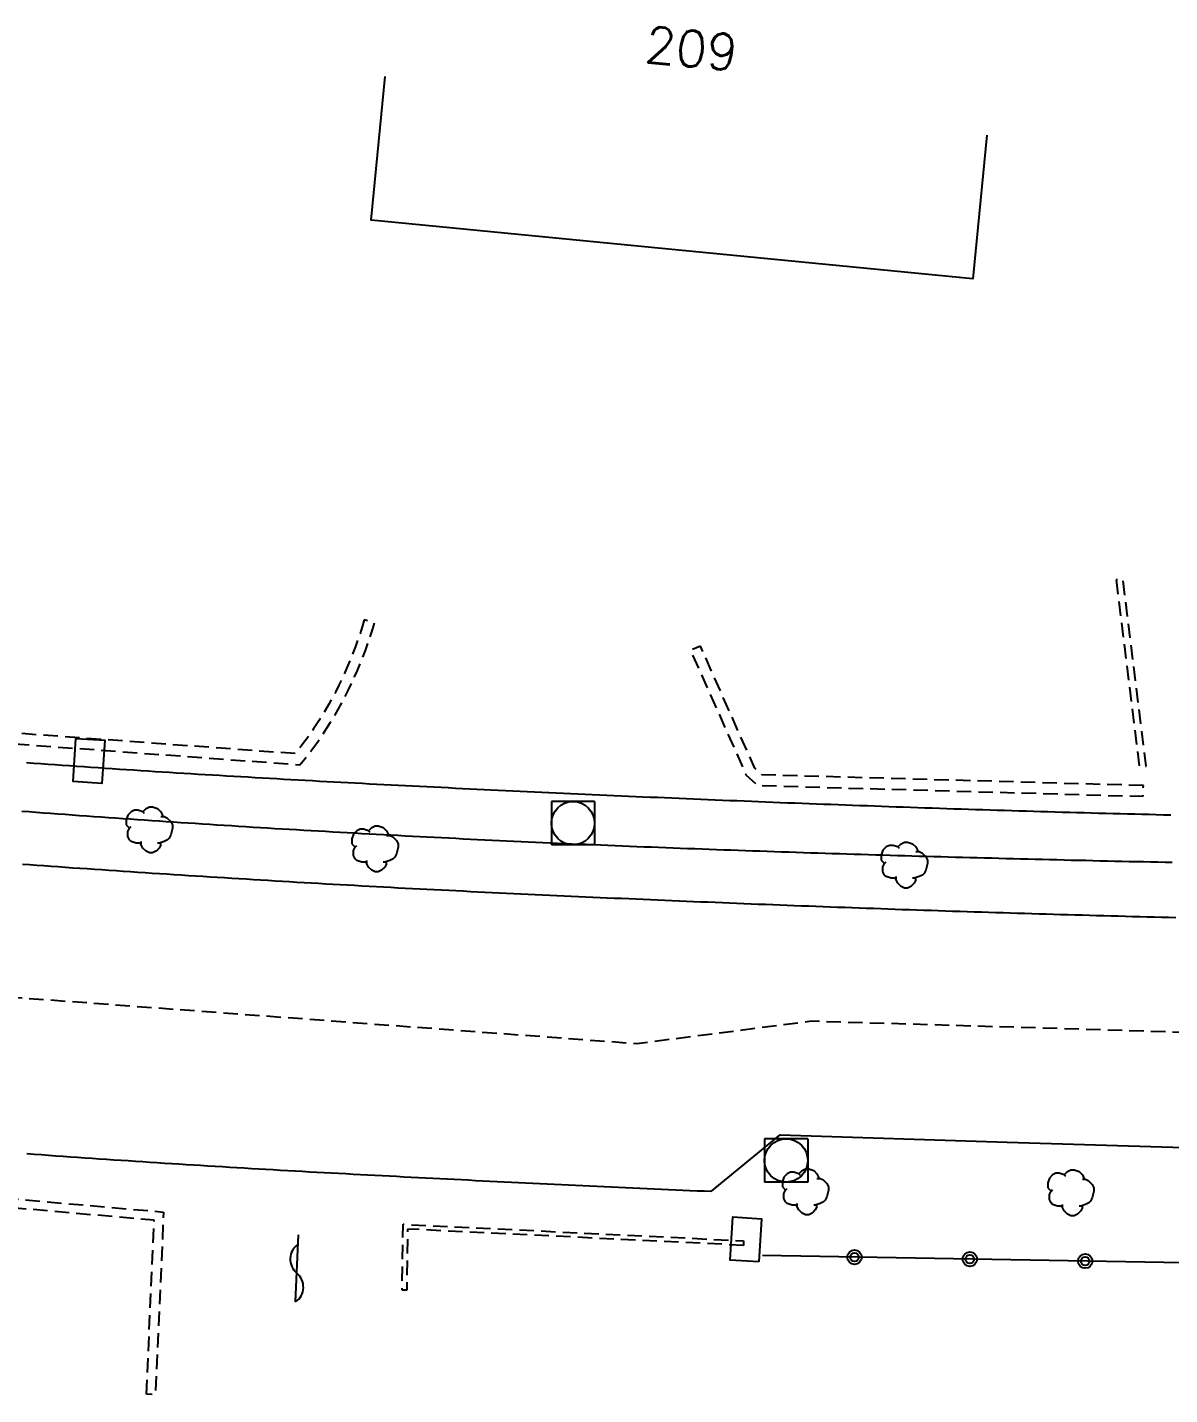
# Model space of a CAD drawing. Header units: millimetres. Extents: x 151000 to 151992, y 152687 to 153000.
# Drawn here: x 151606.61 to 151646.21, y 152843.99 to 152891.4 of the extents above; entities that cross this region are included whole.
import ezdxf
from ezdxf.enums import TextEntityAlignment as Align

# ---------------------------------------------------------------- set-up
doc = ezdxf.new("R2010")
doc.units = ezdxf.units.MM
doc.linetypes.add('DASHED', pattern=[0.75, 0.5, -0.25])
doc.layers.get('0').update_dxf_attribs({"linetype": 'CONTINUOUS'})
for name, color, linetype in [('W0001', 6, 'DASHED'), ('W0008', 7, 'CONTINUOUS'), ('W0100', 7, 'CONTINUOUS'), ('W0112', 1, 'DASHED'), ('W0300', 7, 'CONTINUOUS'), ('W0310', 3, 'CONTINUOUS'), ('W0322', 7, 'CONTINUOUS'), ('W0420', 7, 'CONTINUOUS'), ('W0991', 7, 'CONTINUOUS'), ('W1471', 7, 'CONTINUOUS')]:
    doc.layers.add(name, color=color, linetype=linetype)
doc.styles.get("Standard").update_dxf_attribs({"font": 'romans.shx', "width": 0.85})

# ---------------------------------------------------------------- blocks, each defined once
blk = doc.blocks.new('t310o')
at = {"color": 0, "linetype": 'Continuous'}
for centre, start, end in [((-0.5, 0.375), 216.8699, 323.1304), ((0.5, -0.375), 36.8699, 143.1303)]:
    blk.add_arc(centre, 0.625, start, end, dxfattribs=at)
blk = doc.blocks.new('t322o')
at = {"color": 0, "linetype": 'Continuous'}
for radius in [0.25, 0.15]:
    blk.add_circle((0, 0), radius, dxfattribs=at)
blk = doc.blocks.new('T300')
for p, q in [((-0.8, 0.514), (-0.857, 0.343)), ((-0.686, 0.629), (-0.8, 0.514)), ((-0.571, 0.686), (-0.686, 0.629)), ((-0.457, 0.686), (-0.571, 0.686)), ((-0.286, 0.629), (-0.457, 0.686)), ((-0.286, 0.629), (-0.171, 0.743)), ((-0.229, 0.571), (-0.286, 0.629)), ((-0.171, 0.743), (-0.057, 0.8)), ((-0.057, 0.8), (0.057, 0.8)), ((0.057, 0.8), (0.229, 0.743)), ((0.229, 0.743), (0.343, 0.629)), ((0.343, 0.629), (0.4, 0.514)), ((0.4, 0.514), (0.4, 0.457)), ((-0.857, 0.343), (-0.857, 0.171)), ((-0.857, 0.171), (-0.743, 0.057)), ((-0.8, -0.057), (-0.743, 0.057)), ((-0.743, 0.057), (-0.686, 0.114)), ((0.457, 0.457), (0.343, 0.457)), ((0.571, 0.4), (0.457, 0.457)), ((0.571, 0.4), (0.686, 0.286)), ((0.686, 0.286), (0.743, 0.171)), ((0.743, 0.057), (0.686, -0.171)), ((0.743, 0.171), (0.743, 0.057)), ((-0.8, -0.171), (-0.8, -0.057)), ((-0.8, -0.229), (-0.8, -0.171)), ((-0.743, -0.343), (-0.8, -0.229)), ((-0.686, -0.4), (-0.743, -0.343)), ((-0.514, -0.457), (-0.686, -0.4)), ((-0.4, -0.457), (-0.514, -0.457)), ((-0.4, -0.457), (-0.343, -0.457)), ((-0.343, -0.457), (-0.343, -0.4)), ((-0.343, -0.514), (-0.343, -0.457)), ((0.286, -0.457), (0.229, -0.457)), ((0.457, -0.4), (0.286, -0.457)), ((0.343, -0.514), (0.343, -0.457)), ((0.571, -0.343), (0.457, -0.4)), ((0.629, -0.286), (0.571, -0.343)), ((0.686, -0.171), (0.629, -0.286)), ((-0.286, -0.629), (-0.343, -0.514)), ((-0.171, -0.743), (-0.286, -0.629)), ((-0.057, -0.8), (-0.171, -0.743)), ((0.057, -0.8), (-0.057, -0.8)), ((0.171, -0.743), (0.057, -0.8)), ((0.229, -0.686), (0.171, -0.743)), ((0.286, -0.629), (0.229, -0.686)), ((0.343, -0.514), (0.286, -0.629))]:
    blk.add_line(p, q)
blk = doc.blocks.new('T420')
for p, q in [((0.75, 0.75), (-0.75, 0.75)), ((-0.75, 0.75), (-0.75, -0.75)), ((0.75, 0.75), (0.75, -0.75)), ((0.75, -0.75), (-0.75, -0.75))]:
    blk.add_line(p, q)
blk.add_ellipse((0, 0), major_axis=(-0.53, 0.53), ratio=1, start_param=3.926991, end_param=10.210176)
blk = doc.blocks.new('T1471')
at = {"color": 0, "linetype": 'Continuous', "flags": 128}
blk.add_lwpolyline([(-0.75, -0.5), (-0.75, 0.5), (0.75, 0.5), (0.75, -0.5), (-0.75, -0.5)], dxfattribs=at)

msp = doc.modelspace()

# ---------------------------------------------------------------- linework, layer by layer
at = {"layer": 'W0001', "flags": 128}
msp.add_lwpolyline([(151454.035, 152880.544), (151467.064, 152878.837), (151490.072, 152874.831), (151519.432, 152869.77), (151540.37, 152866.234), (151563.44, 152862.669), (151577.298, 152860.991), (151581.342, 152859.613), (151627.738, 152856.166), (151633.794, 152856.948), (151651.351, 152856.423), (151658.487, 152855.371), (151682.205, 152855.675), (151701.708, 152856.42), (151722.424, 152857.558), (151741.837, 152858.637), (151757.927, 152859.534), (151774.17, 152860.446)], dxfattribs=at)
at = {"layer": 'W0008', "flags": 128}
for points in [[(151646.247, 152864.082), (151645.997, 152864.088), (151645.748, 152864.095), (151645.498, 152864.101), (151645.249, 152864.107), (151644.999, 152864.114), (151644.75, 152864.12), (151644.5, 152864.127), (151644.249, 152864.133), (151643.998, 152864.14), (151643.747, 152864.147), (151643.497, 152864.153), (151643.246, 152864.16), (151642.995, 152864.167), (151642.744, 152864.174), (151642.493, 152864.181), (151642.242, 152864.189), (151641.992, 152864.196), (151641.741, 152864.203), (151641.49, 152864.211), (151641.239, 152864.218), (151640.988, 152864.226), (151640.737, 152864.234), (151640.487, 152864.241), (151640.236, 152864.249), (151639.985, 152864.257), (151639.734, 152864.265), (151639.483, 152864.273), (151639.233, 152864.281), (151638.982, 152864.289), (151638.731, 152864.297), (151638.48, 152864.306), (151638.229, 152864.314), (151637.979, 152864.323), (151637.728, 152864.331), (151637.477, 152864.34), (151637.226, 152864.348), (151636.976, 152864.357), (151636.725, 152864.366), (151636.474, 152864.375), (151636.223, 152864.384), (151635.972, 152864.392), (151635.722, 152864.402), (151635.471, 152864.411), (151635.22, 152864.42), (151634.969, 152864.429), (151634.719, 152864.438), (151634.468, 152864.448), (151634.217, 152864.457), (151633.966, 152864.467), (151633.716, 152864.476), (151633.465, 152864.486), (151633.214, 152864.496), (151632.963, 152864.505), (151632.713, 152864.515), (151632.462, 152864.525), (151632.211, 152864.535), (151631.961, 152864.545), (151631.71, 152864.555), (151631.459, 152864.565), (151631.208, 152864.575), (151630.958, 152864.586), (151630.707, 152864.596), (151630.456, 152864.606), (151630.205, 152864.617), (151629.955, 152864.627), (151629.704, 152864.638), (151629.453, 152864.648), (151629.203, 152864.659), (151628.952, 152864.669), (151628.701, 152864.68), (151628.451, 152864.691), (151628.2, 152864.702), (151627.949, 152864.713), (151627.698, 152864.724), (151627.448, 152864.735), (151627.197, 152864.746), (151626.946, 152864.757), (151626.696, 152864.768), (151626.445, 152864.779), (151626.194, 152864.791), (151625.944, 152864.802), (151625.693, 152864.813), (151625.442, 152864.825), (151625.192, 152864.836), (151624.941, 152864.848), (151624.69, 152864.86), (151624.44, 152864.871), (151624.189, 152864.883), (151623.938, 152864.895), (151623.688, 152864.906), (151623.437, 152864.918), (151623.186, 152864.93), (151622.936, 152864.942), (151622.688, 152864.954), (151622.44, 152864.966), (151622.192, 152864.978), (151621.944, 152864.99), (151621.696, 152865.002), (151621.448, 152865.014), (151621.2, 152865.026), (151620.952, 152865.038), (151620.705, 152865.051), (151620.457, 152865.063), (151620.209, 152865.075), (151619.961, 152865.088), (151619.713, 152865.1), (151619.465, 152865.113), (151619.217, 152865.126), (151618.969, 152865.138), (151618.721, 152865.151), (151618.474, 152865.164), (151618.226, 152865.177), (151617.978, 152865.19), (151617.73, 152865.203), (151617.482, 152865.216), (151617.234, 152865.23), (151616.987, 152865.243), (151616.739, 152865.256), (151616.491, 152865.27), (151616.243, 152865.284), (151615.995, 152865.297), (151615.747, 152865.311), (151615.5, 152865.325), (151615.252, 152865.339), (151615.004, 152865.353), (151614.756, 152865.367), (151614.508, 152865.381), (151614.261, 152865.396), (151614.013, 152865.41), (151613.765, 152865.425), (151613.517, 152865.439), (151613.27, 152865.454), (151613.022, 152865.469), (151612.774, 152865.484), (151612.526, 152865.499), (151612.279, 152865.514), (151612.031, 152865.529), (151611.783, 152865.544), (151611.535, 152865.56), (151611.288, 152865.576), (151611.04, 152865.591), (151610.792, 152865.607), (151610.545, 152865.623), (151610.297, 152865.639), (151610.049, 152865.655), (151609.802, 152865.672), (151609.554, 152865.688), (151609.306, 152865.705), (151609.059, 152865.721), (151608.811, 152865.738), (151608.563, 152865.755), (151608.316, 152865.772), (151608.068, 152865.789), (151607.82, 152865.807), (151607.573, 152865.824), (151607.325, 152865.842), (151607.077, 152865.859), (151606.828, 152865.877), (151606.579, 152865.895)], [(151646.301, 152862.438), (151646.051, 152862.444), (151645.801, 152862.449), (151645.552, 152862.454), (151645.302, 152862.46), (151645.053, 152862.465), (151644.803, 152862.471), (151644.553, 152862.477), (151644.304, 152862.482), (151644.054, 152862.488), (151643.803, 152862.494), (151643.552, 152862.5), (151643.301, 152862.506), (151643.05, 152862.511), (151642.799, 152862.517), (151642.548, 152862.523), (151642.297, 152862.53), (151642.046, 152862.536), (151641.795, 152862.542), (151641.544, 152862.548), (151641.293, 152862.554), (151641.042, 152862.561), (151640.791, 152862.567), (151640.54, 152862.574), (151640.289, 152862.58), (151640.038, 152862.587), (151639.787, 152862.593), (151639.536, 152862.6), (151639.284, 152862.607), (151639.033, 152862.614), (151638.782, 152862.62), (151638.531, 152862.627), (151638.28, 152862.634), (151638.029, 152862.641), (151637.778, 152862.648), (151637.527, 152862.656), (151637.276, 152862.663), (151637.025, 152862.67), (151636.774, 152862.677), (151636.523, 152862.685), (151636.272, 152862.692), (151636.021, 152862.7), (151635.77, 152862.707), (151635.519, 152862.715), (151635.268, 152862.723), (151635.017, 152862.731), (151634.766, 152862.739), (151634.515, 152862.746), (151634.264, 152862.754), (151634.013, 152862.763), (151633.762, 152862.771), (151633.511, 152862.779), (151633.26, 152862.787), (151633.01, 152862.796), (151632.759, 152862.804), (151632.508, 152862.813), (151632.257, 152862.821), (151632.006, 152862.83), (151631.755, 152862.839), (151631.504, 152862.847), (151631.253, 152862.856), (151631.002, 152862.865), (151630.751, 152862.874), (151630.5, 152862.883), (151630.249, 152862.893), (151629.998, 152862.902), (151629.747, 152862.911), (151629.496, 152862.921), (151629.245, 152862.93), (151628.994, 152862.94), (151628.743, 152862.949), (151628.492, 152862.959), (151628.242, 152862.969), (151627.991, 152862.979), (151627.74, 152862.989), (151627.489, 152862.999), (151627.238, 152863.009), (151626.987, 152863.02), (151626.736, 152863.03), (151626.485, 152863.041), (151626.234, 152863.051), (151625.983, 152863.062), (151625.732, 152863.072), (151625.482, 152863.083), (151625.231, 152863.094), (151624.98, 152863.105), (151624.729, 152863.116), (151624.478, 152863.127), (151624.227, 152863.139), (151623.976, 152863.15), (151623.725, 152863.162), (151623.475, 152863.173), (151623.224, 152863.185), (151622.973, 152863.197), (151622.722, 152863.208), (151622.47, 152863.22), (151622.219, 152863.233), (151621.968, 152863.245), (151621.717, 152863.257), (151621.466, 152863.27), (151621.215, 152863.282), (151620.964, 152863.295), (151620.712, 152863.307), (151620.461, 152863.32), (151620.21, 152863.333), (151619.959, 152863.346), (151619.708, 152863.359), (151619.457, 152863.373), (151619.206, 152863.386), (151618.955, 152863.4), (151618.704, 152863.413), (151618.453, 152863.427), (151618.202, 152863.441), (151617.95, 152863.455), (151617.699, 152863.469), (151617.448, 152863.483), (151617.197, 152863.497), (151616.946, 152863.512), (151616.695, 152863.526), (151616.444, 152863.541), (151616.193, 152863.555), (151615.942, 152863.57), (151615.691, 152863.585), (151615.44, 152863.6), (151615.189, 152863.615), (151614.938, 152863.63), (151614.687, 152863.646), (151614.436, 152863.661), (151614.185, 152863.677), (151613.934, 152863.693), (151613.684, 152863.708), (151613.433, 152863.724), (151613.182, 152863.74), (151612.931, 152863.756), (151612.68, 152863.773), (151612.429, 152863.789), (151612.178, 152863.805), (151611.927, 152863.822), (151611.676, 152863.839), (151611.425, 152863.855), (151611.174, 152863.872), (151610.924, 152863.889), (151610.673, 152863.907), (151610.422, 152863.924), (151610.171, 152863.941), (151609.92, 152863.959), (151609.669, 152863.976), (151609.419, 152863.994), (151609.168, 152864.012), (151608.917, 152864.029), (151608.666, 152864.047), (151608.415, 152864.066), (151608.165, 152864.084), (151607.914, 152864.102), (151607.663, 152864.121), (151607.412, 152864.139), (151607.164, 152864.158), (151606.917, 152864.176), (151606.669, 152864.195), (151606.421, 152864.214)], [(151606.439, 152862.386), (151606.686, 152862.368), (151606.933, 152862.351), (151607.181, 152862.333), (151607.431, 152862.316), (151607.682, 152862.298), (151607.932, 152862.281), (151608.183, 152862.263), (151608.433, 152862.246), (151608.684, 152862.229), (151608.934, 152862.212), (151609.185, 152862.195), (151609.435, 152862.178), (151609.686, 152862.161), (151609.936, 152862.144), (151610.187, 152862.127), (151610.437, 152862.111), (151610.688, 152862.094), (151610.938, 152862.077), (151611.189, 152862.061), (151611.439, 152862.045), (151611.69, 152862.028), (151611.94, 152862.012), (151612.191, 152861.996), (151612.442, 152861.98), (151612.692, 152861.964), (151612.943, 152861.949), (151613.193, 152861.933), (151613.444, 152861.917), (151613.695, 152861.902), (151613.945, 152861.886), (151614.196, 152861.871), (151614.446, 152861.855), (151614.697, 152861.84), (151614.948, 152861.825), (151615.198, 152861.81), (151615.449, 152861.795), (151615.7, 152861.78), (151615.95, 152861.766), (151616.201, 152861.751), (151616.452, 152861.736), (151616.702, 152861.722), (151616.953, 152861.708), (151617.204, 152861.693), (151617.454, 152861.679), (151617.705, 152861.665), (151617.956, 152861.651), (151618.206, 152861.637), (151618.457, 152861.623), (151618.708, 152861.61), (151618.958, 152861.596), (151619.209, 152861.583), (151619.46, 152861.569), (151619.711, 152861.556), (151619.961, 152861.543), (151620.212, 152861.53), (151620.463, 152861.517), (151620.714, 152861.504), (151620.964, 152861.491), (151621.215, 152861.479), (151621.466, 152861.466), (151621.717, 152861.454), (151621.968, 152861.441), (151622.218, 152861.429), (151622.469, 152861.417), (151622.72, 152861.405), (151622.971, 152861.393), (151623.22, 152861.381), (151623.47, 152861.369), (151623.719, 152861.358), (151623.968, 152861.346), (151624.218, 152861.335), (151624.467, 152861.323), (151624.717, 152861.312), (151624.966, 152861.3), (151625.215, 152861.289), (151625.465, 152861.277), (151625.714, 152861.266), (151625.964, 152861.255), (151626.213, 152861.244), (151626.463, 152861.233), (151626.712, 152861.222), (151626.961, 152861.211), (151627.211, 152861.2), (151627.46, 152861.189), (151627.71, 152861.178), (151627.959, 152861.167), (151628.209, 152861.157), (151628.458, 152861.146), (151628.707, 152861.135), (151628.957, 152861.125), (151629.206, 152861.114), (151629.456, 152861.104), (151629.705, 152861.094), (151629.955, 152861.083), (151630.204, 152861.073), (151630.454, 152861.063), (151630.703, 152861.053), (151630.953, 152861.042), (151631.202, 152861.032), (151631.451, 152861.022), (151631.701, 152861.013), (151631.95, 152861.003), (151632.2, 152860.993), (151632.449, 152860.983), (151632.699, 152860.973), (151632.948, 152860.964), (151633.198, 152860.954), (151633.447, 152860.945), (151633.697, 152860.935), (151633.946, 152860.926), (151634.196, 152860.917), (151634.445, 152860.907), (151634.695, 152860.898), (151634.944, 152860.889), (151635.194, 152860.88), (151635.443, 152860.871), (151635.693, 152860.862), (151635.942, 152860.853), (151636.192, 152860.844), (151636.441, 152860.835), (151636.691, 152860.827), (151636.94, 152860.818), (151637.19, 152860.809), (151637.439, 152860.801), (151637.689, 152860.792), (151637.938, 152860.784), (151638.188, 152860.776), (151638.437, 152860.767), (151638.687, 152860.759), (151638.936, 152860.751), (151639.186, 152860.743), (151639.435, 152860.735), (151639.685, 152860.727), (151639.934, 152860.719), (151640.184, 152860.711), (151640.433, 152860.703), (151640.683, 152860.696), (151640.933, 152860.688), (151641.182, 152860.681), (151641.432, 152860.673), (151641.681, 152860.666), (151641.931, 152860.658), (151642.18, 152860.651), (151642.43, 152860.644), (151642.679, 152860.637), (151642.929, 152860.63), (151643.179, 152860.623), (151643.428, 152860.616), (151643.678, 152860.609), (151643.927, 152860.602), (151644.177, 152860.595), (151644.426, 152860.588), (151644.676, 152860.582), (151644.926, 152860.575), (151645.175, 152860.569), (151645.425, 152860.562), (151645.674, 152860.556), (151645.924, 152860.55), (151646.174, 152860.544), (151646.423, 152860.538)], [(151606.595, 152852.347), (151606.846, 152852.329), (151607.097, 152852.311), (151607.347, 152852.293), (151607.598, 152852.275), (151607.849, 152852.257), (151608.1, 152852.24), (151608.351, 152852.222), (151608.602, 152852.205), (151608.853, 152852.188), (151609.104, 152852.171), (151609.355, 152852.154), (151609.606, 152852.137), (151609.857, 152852.12), (151610.107, 152852.103), (151610.358, 152852.087), (151610.609, 152852.07), (151610.86, 152852.054), (151611.111, 152852.038), (151611.362, 152852.021), (151611.613, 152852.005), (151611.864, 152851.989), (151612.115, 152851.974), (151612.366, 152851.958), (151612.617, 152851.942), (151612.868, 152851.927), (151613.12, 152851.911), (151613.372, 152851.896), (151613.623, 152851.881), (151613.875, 152851.866), (151614.127, 152851.851), (151614.378, 152851.836), (151614.63, 152851.821), (151614.882, 152851.807), (151615.133, 152851.792), (151615.385, 152851.778), (151615.637, 152851.764), (151615.888, 152851.749), (151616.14, 152851.735), (151616.392, 152851.721), (151616.643, 152851.707), (151616.895, 152851.694), (151617.147, 152851.68), (151617.399, 152851.666), (151617.65, 152851.653), (151617.902, 152851.639), (151618.154, 152851.626), (151618.405, 152851.612), (151618.657, 152851.599), (151618.909, 152851.586), (151619.161, 152851.573), (151619.412, 152851.56), (151619.664, 152851.547), (151619.916, 152851.534), (151620.168, 152851.521), (151620.415, 152851.508), (151620.663, 152851.495), (151620.911, 152851.483), (151621.158, 152851.47), (151621.406, 152851.458), (151621.654, 152851.445), (151621.901, 152851.433), (151622.149, 152851.42), (151622.397, 152851.408), (151622.645, 152851.396), (151622.892, 152851.384), (151623.14, 152851.371), (151623.388, 152851.359), (151623.635, 152851.347), (151623.883, 152851.335), (151624.131, 152851.323), (151624.378, 152851.311), (151624.626, 152851.3), (151624.874, 152851.288), (151625.122, 152851.276), (151625.369, 152851.264), (151625.617, 152851.253), (151625.865, 152851.241), (151626.113, 152851.23), (151626.36, 152851.218), (151626.608, 152851.207), (151626.856, 152851.195), (151627.104, 152851.184), (151627.351, 152851.173), (151627.599, 152851.161), (151627.847, 152851.15), (151628.095, 152851.139), (151628.342, 152851.128), (151628.59, 152851.117), (151628.838, 152851.106), (151629.086, 152851.095), (151629.333, 152851.084), (151629.581, 152851.073), (151629.829, 152851.062), (151630.077, 152851.052), (151630.324, 152851.041), (151632.706, 152853.004), (151640.578, 152852.74), (151652.062, 152852.392)]]:
    msp.add_lwpolyline(points, dxfattribs=at)
at = {"layer": 'W0100', "flags": 128}
msp.add_lwpolyline([(151639.874, 152887.659), (151639.389, 152882.682), (151618.524, 152884.717), (151619.009, 152889.693)], dxfattribs=at)
at = {"layer": 'W0112', "flags": 128}
for points in [[(151644.358, 152872.242), (151645.158, 152865.754), (151645.391, 152865.783), (151644.591, 152872.27)], [(151618.286, 152870.854), (151618.215, 152870.618), (151618.141, 152870.386), (151618.063, 152870.156), (151617.981, 152869.927), (151617.895, 152869.7), (151617.805, 152869.475), (151617.712, 152869.251), (151617.614, 152869.029), (151617.513, 152868.808), (151617.407, 152868.589), (151617.298, 152868.372), (151617.185, 152868.156), (151617.063, 152867.934), (151616.937, 152867.715), (151616.807, 152867.499), (151616.672, 152867.287), (151616.533, 152867.077), (151616.39, 152866.87), (151616.242, 152866.666), (151616.09, 152866.465), (151615.933, 152866.267), (151615.892, 152866.217), (151603.756, 152867.107), (151603.729, 152866.736), (151616.057, 152865.832), (151616.223, 152866.033), (151616.384, 152866.237), (151616.541, 152866.444), (151616.693, 152866.655), (151616.841, 152866.868), (151616.984, 152867.084), (151617.123, 152867.304), (151617.258, 152867.526), (151617.387, 152867.752), (151617.513, 152867.98), (151617.629, 152868.202), (151617.741, 152868.425), (151617.849, 152868.65), (151617.954, 152868.876), (151618.054, 152869.104), (151618.15, 152869.334), (151618.242, 152869.566), (151618.33, 152869.799), (151618.414, 152870.033), (151618.494, 152870.27), (151618.57, 152870.508), (151618.643, 152870.747)], [(151645.298, 152865.109), (151632.073, 152865.482), (151631.83, 152865.708), (151629.942, 152869.948), (151629.602, 152869.796), (151631.522, 152865.488), (151631.923, 152865.115), (151645.287, 152864.737)], [(151610.737, 152844.003), (151611.006, 152850.036), (151596.059, 152851.347), (151595.974, 152847.734), (151595.662, 152847.742), (151595.755, 152851.687), (151611.331, 152850.321), (151611.049, 152843.989)], [(151631.433, 152849.165), (151619.792, 152849.731), (151619.76, 152847.613), (151619.602, 152847.616), (151619.636, 152849.897), (151631.44, 152849.323)]]:
    msp.add_lwpolyline(points, close=True, dxfattribs=at)
at = {"layer": 'W0310', "flags": 128}
msp.add_lwpolyline([(151615.906, 152847.205), (151616.005, 152849.526)], dxfattribs=at)
at = {"layer": 'W0322', "flags": 128}
msp.add_lwpolyline([(151657.281, 152848.38), (151632.096, 152848.811)], dxfattribs=at)

# ---------------------------------------------------------------- block references
at = {"layer": 'W0300'}
for p in [(151610.895, 152863.573), (151618.718, 152862.915), (151637.069, 152862.351), (151633.64, 152851.021), (151642.84, 152850.987)]:
    msp.add_blockref('T300', p, dxfattribs=at)
at = {"layer": 'W0310', "rotation": 87.53562540764757}
msp.add_blockref('t310o', (151615.949, 152848.204), dxfattribs=at)
at = {"layer": 'W0322', "rotation": 179.0197865495964}
for p in [(151635.284, 152848.757), (151639.284, 152848.688), (151643.283, 152848.62)]:
    msp.add_blockref('t322o', p, dxfattribs=at)
at = {"layer": 'W0420'}
for p in [(151625.526, 152863.809), (151632.914, 152852.109)]:
    msp.add_blockref('T420', p, dxfattribs=at)
at = {"layer": 'W1471'}
for p, rotation in [((151608.742, 152865.965), 266.0893734411488), ((151631.514, 152849.373), 86.48600856992692)]:
    msp.add_blockref('T1471', p, dxfattribs=dict(at, rotation=rotation))

# ---------------------------------------------------------------- texts
at = {"layer": 'W0991'}
msp.add_text('209', height=1.25, rotation=354.4301, dxfattribs=at).set_placement((151629.636, 152890.667), align=Align.MIDDLE)

doc.saveas('drawing.dxf')
